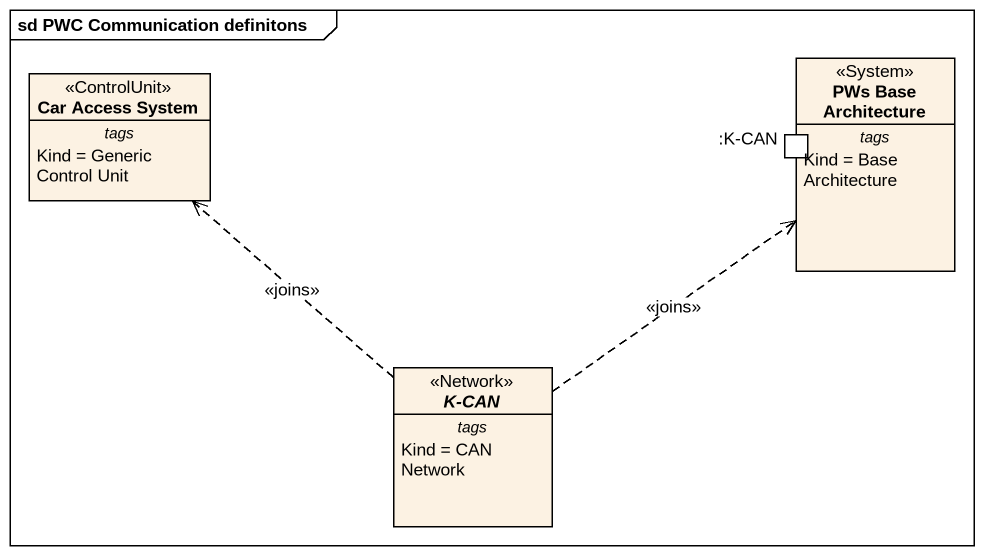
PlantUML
@startuml
mainframe sd PWC Communication definitons
hide circle
hide empty members
class "Car Access System" as Car_Access_System <<ControlUnit>> {
  -- tags --
  Kind = Generic Control Unit
}
class "PWs Base Architecture" as PWs_Base_Architecture <<System>> {
  -- tags --
  Kind = Base Architecture
  -- ports --
  :K-CAN
}
interface "K-CAN" as K_CAN_2 <<Network>> {
  -- tags --
  Kind = CAN Network
}
K_CAN_2 .up.> Car_Access_System : <<joins>>
K_CAN_2 .up.> PWs_Base_Architecture : <<joins>>
@enduml
